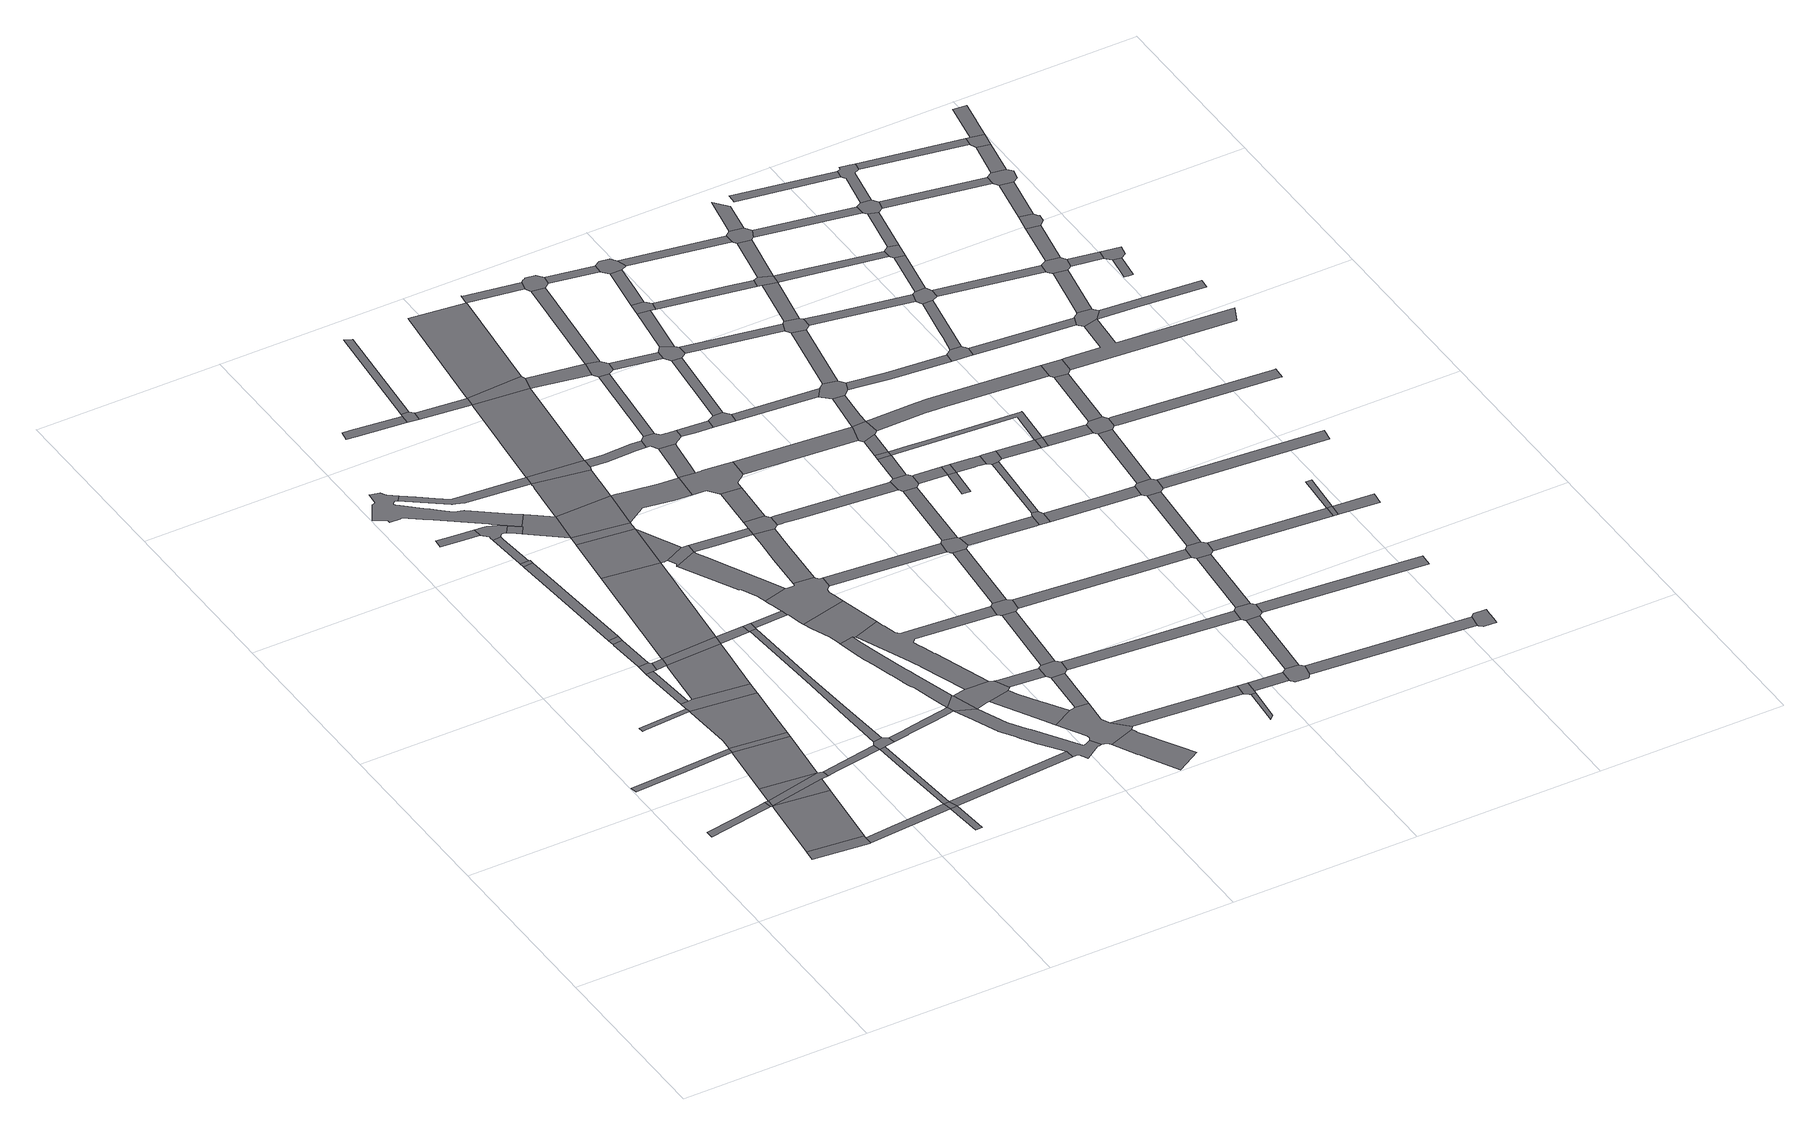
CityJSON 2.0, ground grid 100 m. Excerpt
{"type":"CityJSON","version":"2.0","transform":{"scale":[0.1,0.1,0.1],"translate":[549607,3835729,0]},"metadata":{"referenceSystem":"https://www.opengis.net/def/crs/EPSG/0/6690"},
"CityObjects":{
"road1":{"type":"Road","attributes":{"RoadStructureAttribute.sectionType":"1"},"geometry":[{"type":"MultiSurface","lod":"1","boundaries":[[[0,1,2,3,4,5,6,7,8,9,10]]]}]},
"road2":{"type":"Road","attributes":{"RoadStructureAttribute.sectionType":"1"},"geometry":[{"type":"MultiSurface","lod":"1","boundaries":[[[11,12,13,14,15,16]]]}]},
"road3":{"type":"Road","geometry":[{"type":"MultiSurface","lod":"1","boundaries":[[[17,18,19,20,21,22]]]}]},
"road4":{"type":"Road","attributes":{"RoadStructureAttribute.sectionType":"1"},"geometry":[{"type":"MultiSurface","lod":"1","boundaries":[[[23,24,0,10,25,26,27,28]]]}]},
"road5":{"type":"Road"},
"road6":{"type":"Road","attributes":{"RoadStructureAttribute.sectionType":"1"},"geometry":[{"type":"MultiSurface","lod":"1","boundaries":[[[28,29,17,22,30]]]}]},
"road7":{"type":"Road","geometry":[{"type":"MultiSurface","lod":"1","boundaries":[[[31,32,33,34,35,36]]]}]},
"road8":{"type":"Road","geometry":[{"type":"MultiSurface","lod":"1","boundaries":[[[37,28,30]]]}]},
"road9":{"type":"Road","geometry":[{"type":"MultiSurface","lod":"1","boundaries":[[[38,23,39]]]}]},
"road10":{"type":"Road","attributes":{"RoadStructureAttribute.sectionType":"1"},"geometry":[{"type":"MultiSurface","lod":"1","boundaries":[[[40,39,23,28,37,41,42]]]}]},
"road11":{"type":"Road","attributes":{"RoadStructureAttribute.sectionType":"1"},"geometry":[{"type":"MultiSurface","lod":"1","boundaries":[[[16,43,44,38,39,45]]]}]},
"road12":{"type":"Road","geometry":[{"type":"MultiSurface","lod":"1","boundaries":[[[46,11,16,45,47,48]]]}]},
"road13":{"type":"Road","attributes":{"RoadStructureAttribute.sectionType":"1"},"geometry":[{"type":"MultiSurface","lod":"1","boundaries":[[[49,50,51,52,53]]]}]},
"road14":{"type":"Road","attributes":{"RoadStructureAttribute.sectionType":"1"},"geometry":[{"type":"MultiSurface","lod":"1","boundaries":[[[54,55,21,20,56,57]]]}]},
"road15":{"type":"Road","attributes":{"RoadStructureAttribute.sectionType":"1"},"geometry":[{"type":"MultiSurface","lod":"1","boundaries":[[[36,58,59,60,46,48,61,62]]]}]},
"road16":{"type":"Road","geometry":[{"type":"MultiSurface","lod":"1","boundaries":[[[63,64,65,66,67,51,50,68,69]]]}]},
"road17":{"type":"Road","attributes":{"RoadStructureAttribute.sectionType":"1"},"geometry":[{"type":"MultiSurface","lod":"1","boundaries":[[[70,71,72,73,65,64]]]}]},
"road18":{"type":"Road","geometry":[{"type":"MultiSurface","lod":"1","boundaries":[[[74,75,71,70]]]}]},
"road19":{"type":"Road","attributes":{"RoadStructureAttribute.sectionType":"1"},"geometry":[{"type":"MultiSurface","lod":"1","boundaries":[[[76,77,69,68,78,79]]]}]},
"road20":{"type":"Road","geometry":[{"type":"MultiSurface","lod":"1","boundaries":[[[80,53,52,81,31,36,62,82]]]}]},
"road21":{"type":"Road","attributes":{"RoadStructureAttribute.sectionType":"1"},"geometry":[{"type":"MultiSurface","lod":"1","boundaries":[[[83,84,85,86,87,88,89]]]}]},
"road22":{"type":"Road","attributes":{"RoadStructureAttribute.sectionType":"1"},"geometry":[{"type":"MultiSurface","lod":"1","boundaries":[[[90,91,42,41,92,93,94,95]]]}]},
"road23":{"type":"Road","attributes":{"RoadStructureAttribute.sectionType":"1"},"geometry":[{"type":"MultiSurface","lod":"1","boundaries":[[[96,97,98,99,100,75,74]]]}]},
"road24":{"type":"Road","attributes":{"RoadStructureAttribute.sectionType":"1"},"geometry":[{"type":"MultiSurface","lod":"1","boundaries":[[[101,102,79,103,104,105,80,82]]]}]},
"road25":{"type":"Road","attributes":{"RoadStructureAttribute.sectionType":"1"},"geometry":[{"type":"MultiSurface","lod":"1","boundaries":[[[106,57,107,108]]]}]},
"road26":{"type":"Road","geometry":[{"type":"MultiSurface","lod":"1","boundaries":[[[109,54,57,106]]]}]},
"road27":{"type":"Road","geometry":[{"type":"MultiSurface","lod":"1","boundaries":[[[110,97,96,111,112]]]}]},
"road28":{"type":"Road","attributes":{"RoadStructureAttribute.sectionType":"1"},"geometry":[{"type":"MultiSurface","lod":"1","boundaries":[[[113,114,115,116,117,118,119,120,121,122,123,124,125,126,127,128,129,130,131,132,133,134,135,136,137,138,139,140,141,142,143,144,145,146,147,148,149,150,151,152,153,154,155]]]}]},
"road29":{"type":"Road","attributes":{"RoadStructureAttribute.sectionType":"1"},"geometry":[{"type":"MultiSurface","lod":"1","boundaries":[[[156,157,158,159,110,112]]]}]},
"road30":{"type":"Road","geometry":[{"type":"MultiSurface","lod":"1","boundaries":[[[160,76,79,102]]]}]},
"road31":{"type":"Road","attributes":{"RoadStructureAttribute.sectionType":"1"},"geometry":[{"type":"MultiSurface","lod":"1","boundaries":[[[161,162,163,54,109]]]}]},
"road32":{"type":"Road","geometry":[{"type":"MultiSurface","lod":"1","boundaries":[[[164,165,166,167,168,169,170,171,172,89,88,173,174,158,157,175,176,177,178,179,180,181,182,183,184,185]]]}]},
"road33":{"type":"Road","geometry":[{"type":"MultiSurface","lod":"1","boundaries":[[[186,187,90,95,162,161,188,189,190]]]}]},
"road34":{"type":"Road","attributes":{"RoadStructureAttribute.sectionType":"1"},"geometry":[{"type":"MultiSurface","lod":"1","boundaries":[[[185,184,191,192,193,194]]]}]},
"road35":{"type":"Road","attributes":{"RoadStructureAttribute.sectionType":"1"},"geometry":[{"type":"MultiSurface","lod":"1","boundaries":[[[195,196,76,160,197,198]]]}]},
"road36":{"type":"Road","attributes":{"RoadStructureAttribute.sectionType":"1"},"geometry":[{"type":"MultiSurface","lod":"1","boundaries":[[[199,200,201,202,152,151,203,204,205,206,207,208,209]]]}]},
"road37":{"type":"Road","attributes":{"RoadStructureAttribute.sectionType":"1"},"geometry":[{"type":"MultiSurface","lod":"1","boundaries":[[[210,211,212,213,214,215,216,187,186]]]}]},
"road38":{"type":"Road","geometry":[{"type":"MultiSurface","lod":"1","boundaries":[[[217,131,130,218,194,193,219,220]]]}]},
"road39":{"type":"Road","attributes":{"RoadStructureAttribute.sectionType":"1"},"geometry":[{"type":"MultiSurface","lod":"1","boundaries":[[[221,160,102,222,223]]]}]},
"road40":{"type":"Road","attributes":{"RoadStructureAttribute.sectionType":"1"},"geometry":[{"type":"MultiSurface","lod":"1","boundaries":[[[224,225,226,227,228,229]]]}]},
"road41":{"type":"Road","attributes":{"RoadStructureAttribute.sectionType":"1"},"geometry":[{"type":"MultiSurface","lod":"1","boundaries":[[[230,231,109,106,232]]]}]},
"road42":{"type":"Road","geometry":[{"type":"MultiSurface","lod":"1","boundaries":[[[233,195,198,234]]]}]},
"road43":{"type":"Road","geometry":[{"type":"MultiSurface","lod":"1","boundaries":[[[235,236,221,223,213,212,237]]]}]},
"road44":{"type":"Road","attributes":{"RoadStructureAttribute.sectionType":"1"},"geometry":[{"type":"MultiSurface","lod":"1","boundaries":[[[238,239,240,241,242,243,190,189,244,245,246,247,248,249]]]}]},
"road45":{"type":"Road","geometry":[{"type":"MultiSurface","lod":"1","boundaries":[[[219,250,233,234,251]]]}]},
"road46":{"type":"Road","geometry":[{"type":"MultiSurface","lod":"1","boundaries":[[[252,229,228,253,254,255]]]}]},
"road47":{"type":"Road","attributes":{"RoadStructureAttribute.sectionType":"1"},"geometry":[{"type":"MultiSurface","lod":"1","boundaries":[[[256,235,237,257]]]}]},
"road48":{"type":"Road","geometry":[{"type":"MultiSurface","lod":"1","boundaries":[[[258,220,219,251]]]}]},
"road49":{"type":"Road","geometry":[{"type":"MultiSurface","lod":"1","boundaries":[[[259,260,261,262,263,264,265,266,267]]]}]},
"road50":{"type":"Road","attributes":{"RoadStructureAttribute.sectionType":"1"},"geometry":[{"type":"MultiSurface","lod":"1","boundaries":[[[268,234,198,269,270,271,261,260]]]}]},
"road51":{"type":"Road","attributes":{"RoadStructureAttribute.sectionType":"1"},"geometry":[{"type":"MultiSurface","lod":"1","boundaries":[[[208,272,273,274,275,276,220,258,277,278,279]]]}]},
"road52":{"type":"Road","geometry":[{"type":"MultiSurface","lod":"1","boundaries":[[[280,281,282,283,284,285,286,287,288,289,290,291,292,293,294,295,296,297,298,299,300,301,302,238,303]]]}]},
"road53":{"type":"Road","attributes":{"RoadStructureAttribute.sectionType":"1"},"geometry":[{"type":"MultiSurface","lod":"1","boundaries":[[[304,305,266,265,306,307,308,309,310,311,312]]]}]},
"road54":{"type":"Road","attributes":{"RoadStructureAttribute.sectionType":"1"},"geometry":[{"type":"MultiSurface","lod":"1","boundaries":[[[313,252,255,314]]]}]},
"road55":{"type":"Road","geometry":[{"type":"MultiSurface","lod":"1","boundaries":[[[303,238,249,315,316]]]}]},
"road56":{"type":"Road","attributes":{"RoadStructureAttribute.sectionType":"1"},"geometry":[{"type":"MultiSurface","lod":"1","boundaries":[[[317,254,253,318,319]]]}]},
"road57":{"type":"Road","geometry":[{"type":"MultiSurface","lod":"1","boundaries":[[[209,208,279,320,321]]]}]},
"road58":{"type":"Road","attributes":{"RoadStructureAttribute.sectionType":"1"},"geometry":[{"type":"MultiSurface","lod":"1","boundaries":[[[249,322,323,324,325,326,327,328,329,330,331,332,333,334,335,230,232,336,337,338,339,340,341,342,343,344,345,346,347,348,349,350,351,352,315]]]}]},
"road59":{"type":"Road","geometry":[{"type":"MultiSurface","lod":"1","boundaries":[[[353,354,355,356,357,358,286,285,359,360]]]}]},
"road60":{"type":"Road","geometry":[{"type":"MultiSurface","lod":"1","boundaries":[[[361,362,363,364,312,311,365,366,367,256,257,368,369,355,354,370,371,372,373,374,375,376,377,378]]]}]},
"road61":{"type":"Road","geometry":[{"type":"MultiSurface","lod":"1","boundaries":[[[379,380,316,315,381,382,383,384,385,386,387]]]}]},
"road62":{"type":"Road","attributes":{"RoadStructureAttribute.sectionType":"1"},"geometry":[{"type":"MultiSurface","lod":"1","boundaries":[[[318,388,209,321,389,390]]]}]},
"road63":{"type":"Road","attributes":{"RoadStructureAttribute.sectionType":"1"},"geometry":[{"type":"MultiSurface","lod":"1","boundaries":[[[267,266,391,392,393,394]]]}]},
"road64":{"type":"Road","attributes":{"RoadStructureAttribute.sectionType":"1"},"geometry":[{"type":"MultiSurface","lod":"1","boundaries":[[[395,396,397,398,258,251,399,400,401,402,403,404]]]}]},
"road65":{"type":"Road","attributes":{"RoadStructureAttribute.sectionType":"1"},"geometry":[{"type":"MultiSurface","lod":"1","boundaries":[[[405,406,407,408,409,383,382,410,411,412]]]}]},
"road66":{"type":"Road","attributes":{"RoadStructureAttribute.sectionType":"1"},"geometry":[{"type":"MultiSurface","lod":"1","boundaries":[[[393,413,414,415,361,378,416,417]]]}]},
"road67":{"type":"Road","attributes":{"RoadStructureAttribute.sectionType":"1"},"geometry":[{"type":"MultiSurface","lod":"1","boundaries":[[[418,419,420,421,422,423,360,359,424,425,426,427,428,429,379,387,430,431,432,433,434,435,436,437,438,439,440]]]}]},
"road68":{"type":"Road","geometry":[{"type":"MultiSurface","lod":"1","boundaries":[[[441,319,318,390,442]]]}]},
"road69":{"type":"Road","geometry":[{"type":"MultiSurface","lod":"1","boundaries":[[[443,444,412,411,445,446,346,345,447,448,449,450,451,452,453,454,455]]]}]},
"road70":{"type":"Road","attributes":{"RoadStructureAttribute.sectionType":"1"},"geometry":[{"type":"MultiSurface","lod":"1","boundaries":[[[456,457,458,321,320,459,460,461,462,463]]]}]},
"road71":{"type":"Road","attributes":{"RoadStructureAttribute.sectionType":"1"},"geometry":[{"type":"MultiSurface","lod":"1","boundaries":[[[464,385,384,465,466,467]]]}]},
"road72":{"type":"Road","attributes":{"RoadStructureAttribute.sectionType":"1"},"geometry":[{"type":"MultiSurface","lod":"1","boundaries":[[[468,469,470,471,472,473,474,475,449,448,476,477,478,479,480]]]}]},
"road73":{"type":"Road","geometry":[{"type":"MultiSurface","lod":"1","boundaries":[[[481,482,394,393,417,483,484,485,486,487,488,489]]]}]},
"road74":{"type":"Road","attributes":{"RoadStructureAttribute.sectionType":"1"},"geometry":[{"type":"MultiSurface","lod":"1","boundaries":[[[490,491,443,455,492,493]]]}]},
"road75":{"type":"Road","attributes":{"RoadStructureAttribute.sectionType":"1"},"geometry":[{"type":"MultiSurface","lod":"1","boundaries":[[[494,495,319,441,496,497]]]}]},
"road76":{"type":"Road","attributes":{"RoadStructureAttribute.sectionType":"1"},"geometry":[{"type":"MultiSurface","lod":"1","boundaries":[[[498,481,489,499]]]}]},
"road77":{"type":"Road","attributes":{"RoadStructureAttribute.sectionType":"1"},"geometry":[{"type":"MultiSurface","lod":"1","boundaries":[[[500,501,502,503,504,505,506,507]]]}]},
"road78":{"type":"Road","geometry":[{"type":"MultiSurface","lod":"1","boundaries":[[[503,404,403,508,509,510,498,499,511,512,513,514,515,516,517,518,519,520,521,522,504]]]}]},
"road79":{"type":"Road","geometry":[{"type":"MultiSurface","lod":"1","boundaries":[[[523,524,525,467,466,526,527,490,493,528,529,530,531,532]]]}]},
"road80":{"type":"Road","geometry":[{"type":"MultiSurface","lod":"1","boundaries":[[[533,534,535,463,462,536,537,500,507,538,539,540,541,542,543,544,545]]]}]},
"road81":{"type":"Road","attributes":{"RoadStructureAttribute.sectionType":"1"},"geometry":[{"type":"MultiSurface","lod":"1","boundaries":[[[374,373,546,547,548]]]}]},
"road82":{"type":"Road","attributes":{"RoadStructureAttribute.sectionType":"1"},"geometry":[{"type":"MultiSurface","lod":"1","boundaries":[[[442,390,549,550]]]}]},
"road83":{"type":"Road","attributes":{"RoadStructureAttribute.sectionType":"1"},"geometry":[{"type":"MultiSurface","lod":"1","boundaries":[[[551,523,532,552]]]}]},
"road84":{"type":"Road","attributes":{"RoadStructureAttribute.sectionType":"1"},"geometry":[{"type":"MultiSurface","lod":"1","boundaries":[[[553,533,545,554]]]}]},
"road85":{"type":"Road","attributes":{"RoadStructureAttribute.sectionType":"1"},"geometry":[{"type":"MultiSurface","lod":"1","boundaries":[[[555,556,557,452,451,558,559,560]]]}]},
"road86":{"type":"Road","geometry":[{"type":"MultiSurface","lod":"1","boundaries":[[[561,562,563,440,439,564,565,551,552,566,567,568]]]}]},
"road87":{"type":"Road","attributes":{"RoadStructureAttribute.sectionType":"1"},"geometry":[{"type":"MultiSurface","lod":"1","boundaries":[[[541,540,569,570,571]]]}]},
"road88":{"type":"Road","attributes":{"RoadStructureAttribute.sectionType":"1"},"geometry":[{"type":"MultiSurface","lod":"1","boundaries":[[[572,573,486,485,574,575,576,577,578,579,580]]]}]},
"road89":{"type":"Road","geometry":[{"type":"MultiSurface","lod":"1","boundaries":[[[550,549,553,554,581,582,583,584,585]]]}]},
"road90":{"type":"Road","attributes":{"RoadStructureAttribute.sectionType":"1"},"geometry":[{"type":"MultiSurface","lod":"1","boundaries":[[[586,561,568,587]]]}]},
"road91":{"type":"Road","attributes":{"RoadStructureAttribute.sectionType":"1"},"geometry":[{"type":"MultiSurface","lod":"1","boundaries":[[[588,589,497,590,591]]]}]},
"road92":{"type":"Road","geometry":[{"type":"MultiSurface","lod":"1","boundaries":[[[592,571,570,593,594,595]]]}]},
"road93":{"type":"Road","attributes":{"RoadStructureAttribute.sectionType":"1"},"geometry":[{"type":"MultiSurface","lod":"1","boundaries":[[[596,550,585,597]]]}]},
"road94":{"type":"Road","geometry":[{"type":"MultiSurface","lod":"1","boundaries":[[[598,599,600,548,547,601,602,603,586,587,604,605,606,607]]]}]},
"road95":{"type":"Road","attributes":{"RoadStructureAttribute.sectionType":"1"},"geometry":[{"type":"MultiSurface","lod":"1","boundaries":[[[584,583,608,609]]]}]},
"road96":{"type":"Road","attributes":{"RoadStructureAttribute.sectionType":"1"},"geometry":[{"type":"MultiSurface","lod":"1","boundaries":[[[517,516,610,611]]]}]},
"road97":{"type":"Road","geometry":[{"type":"MultiSurface","lod":"1","boundaries":[[[612,613,614,615,616,617]]]}]},
"road98":{"type":"Road","attributes":{"RoadStructureAttribute.sectionType":"1"},"geometry":[{"type":"MultiSurface","lod":"1","boundaries":[[[618,592,595,619]]]}]},
"road99":{"type":"Road","attributes":{"RoadStructureAttribute.sectionType":"1"},"geometry":[{"type":"MultiSurface","lod":"1","boundaries":[[[620,531,530,621,622,623]]]}]},
"road100":{"type":"Road","attributes":{"RoadStructureAttribute.sectionType":"1"},"geometry":[{"type":"MultiSurface","lod":"1","boundaries":[[[624,598,607,625]]]}]},
"road101":{"type":"Road","geometry":[{"type":"MultiSurface","lod":"1","boundaries":[[[626,627,560,559,628,629,612,617,630,631,632]]]}]},
"road102":{"type":"Road","geometry":[{"type":"MultiSurface","lod":"1","boundaries":[[[633,634,635,591,590,596,597,636,637,638]]]}]},
"road103":{"type":"Road","geometry":[{"type":"MultiSurface","lod":"1","boundaries":[[[639,609,608,640,641,618,619,642,643,644]]]}]},
"road104":{"type":"Road","geometry":[{"type":"MultiSurface","lod":"1","boundaries":[[[645,646,647,580,579,648,649,624,625,650,651,652,653,654]]]}]},
"road105":{"type":"Road","attributes":{"RoadStructureAttribute.sectionType":"1"},"geometry":[{"type":"MultiSurface","lod":"1","boundaries":[[[655,606,605,656,657,658,659]]]}]},
"road106":{"type":"Road","attributes":{"RoadStructureAttribute.sectionType":"1"},"geometry":[{"type":"MultiSurface","lod":"1","boundaries":[[[632,631,660,661]]]}]},
"road107":{"type":"Road","attributes":{"RoadStructureAttribute.sectionType":"1"},"geometry":[{"type":"MultiSurface","lod":"1","boundaries":[[[662,594,593,663,664,665]]]}]},
"road108":{"type":"Road","attributes":{"RoadStructureAttribute.sectionType":"1"},"geometry":[{"type":"MultiSurface","lod":"1","boundaries":[[[666,645,654,667,668]]]}]},
"road109":{"type":"Road","attributes":{"RoadStructureAttribute.sectionType":"1"},"geometry":[{"type":"MultiSurface","lod":"1","boundaries":[[[669,639,644,670]]]}]},
"road110":{"type":"Road","geometry":[{"type":"MultiSurface","lod":"1","boundaries":[[[671,666,668,672]]]}]},
"road111":{"type":"Road","attributes":{"RoadStructureAttribute.sectionType":"1"},"geometry":[{"type":"MultiSurface","lod":"1","boundaries":[[[673,567,566,674,675,676,677,678]]]}]},
"road112":{"type":"Road","attributes":{"RoadStructureAttribute.sectionType":"1"},"geometry":[{"type":"MultiSurface","lod":"1","boundaries":[[[637,636,679,680,681]]]}]},
"road113":{"type":"Road","attributes":{"RoadStructureAttribute.sectionType":"1"},"geometry":[{"type":"MultiSurface","lod":"1","boundaries":[[[682,683,684,685,671,672]]]}]},
"road114":{"type":"Road","attributes":{"RoadStructureAttribute.sectionType":"1"},"geometry":[{"type":"MultiSurface","lod":"1","boundaries":[[[686,651,650,687,688,689]]]}]},
"road115":{"type":"Road","geometry":[{"type":"MultiSurface","lod":"1","boundaries":[[[690,611,610,685,684,691]]]}]},
"road116":{"type":"Road","geometry":[{"type":"MultiSurface","lod":"1","boundaries":[[[692,669,670,693,694,695]]]}]},
"road117":{"type":"Road","geometry":[{"type":"MultiSurface","lod":"1","boundaries":[[[688,696,697,698]]]}]},
"road118":{"type":"Road","geometry":[{"type":"MultiSurface","lod":"1","boundaries":[[[699,700,701,661,660,702,703,704,705,706,707,708,709,710]]]}]},
"road119":{"type":"Road","geometry":[{"type":"MultiSurface","lod":"1","boundaries":[[[689,688,698,711]]]}]},
"road120":{"type":"Road","attributes":{"RoadStructureAttribute.sectionType":"1"},"geometry":[{"type":"MultiSurface","lod":"1","boundaries":[[[712,692,695,713,714]]]}]},
"road121":{"type":"Road","attributes":{"RoadStructureAttribute.sectionType":"1"},"geometry":[{"type":"MultiSurface","lod":"1","boundaries":[[[715,611,690,716,717]]]}]},
"road122":{"type":"Road","geometry":[{"type":"MultiSurface","lod":"1","boundaries":[[[718,719,659,658,720,721,722,723]]]}]},
"road123":{"type":"Road","attributes":{"RoadStructureAttribute.sectionType":"1"},"geometry":[{"type":"MultiSurface","lod":"1","boundaries":[[[724,699,710,725]]]}]},
"road124":{"type":"Road","attributes":{"RoadStructureAttribute.sectionType":"1"},"geometry":[{"type":"MultiSurface","lod":"1","boundaries":[[[726,643,642,727,728]]]}]},
"road125":{"type":"Road","geometry":[{"type":"MultiSurface","lod":"1","boundaries":[[[729,681,680,712,714,730,731,732]]]}]},
"road126":{"type":"Road","geometry":[{"type":"MultiSurface","lod":"1","boundaries":[[[733,665,664,715,717,734,735,736]]]}]},
"road127":{"type":"Road","attributes":{"RoadStructureAttribute.sectionType":"1"},"geometry":[{"type":"MultiSurface","lod":"1","boundaries":[[[737,738,739,711,698,740,741,742,743,744]]]}]},
"road128":{"type":"Road","attributes":{"RoadStructureAttribute.sectionType":"1"},"geometry":[{"type":"MultiSurface","lod":"1","boundaries":[[[745,718,723,746]]]}]},
"road129":{"type":"Road","geometry":[{"type":"MultiSurface","lod":"1","boundaries":[[[747,623,622,748,749,724,725,750,751,752]]]}]},
"road130":{"type":"Road","attributes":{"RoadStructureAttribute.sectionType":"1"},"geometry":[{"type":"MultiSurface","lod":"1","boundaries":[[[753,754,755,756,757,672,668,758,759,760]]]}]},
"road131":{"type":"Road","geometry":[{"type":"MultiSurface","lod":"1","boundaries":[[[761,762,744,743,763,745,746,764,765,766]]]}]},
"road132":{"type":"Road","attributes":{"RoadStructureAttribute.sectionType":"1"},"geometry":[{"type":"MultiSurface","lod":"1","boundaries":[[[767,733,736,768]]]}]},
"road133":{"type":"Road","attributes":{"RoadStructureAttribute.sectionType":"1"},"geometry":[{"type":"MultiSurface","lod":"1","boundaries":[[[769,694,693,770,771]]]}]},
"road134":{"type":"Road","attributes":{"RoadStructureAttribute.sectionType":"1"},"geometry":[{"type":"MultiSurface","lod":"1","boundaries":[[[772,747,752,773]]]}]},
"road135":{"type":"Road","attributes":{"RoadStructureAttribute.sectionType":"1"},"geometry":[{"type":"MultiSurface","lod":"1","boundaries":[[[774,721,720,775,776]]]}]},
"road136":{"type":"Road","geometry":[{"type":"MultiSurface","lod":"1","boundaries":[[[777,728,727,767,768,778,779,780]]]}]},
"road137":{"type":"Road","attributes":{"RoadStructureAttribute.sectionType":"1"},"geometry":[{"type":"MultiSurface","lod":"1","boundaries":[[[766,765,781,759]]]}]},
"road138":{"type":"Road","geometry":[{"type":"MultiSurface","lod":"1","boundaries":[[[782,678,677,772,773,783,784,785,786]]]}]},
"road139":{"type":"Road","attributes":{"RoadStructureAttribute.sectionType":"1"},"geometry":[{"type":"MultiSurface","lod":"1","boundaries":[[[731,730,787,788]]]}]},
"road140":{"type":"Road","attributes":{"RoadStructureAttribute.sectionType":"1"},"geometry":[{"type":"MultiSurface","lod":"1","boundaries":[[[789,735,734,790,791,792,793]]]}]},
"road141":{"type":"Road","attributes":{"RoadStructureAttribute.sectionType":"1"},"geometry":[{"type":"MultiSurface","lod":"1","boundaries":[[[709,708,794,795]]]}]},
"road142":{"type":"Road","attributes":{"RoadStructureAttribute.sectionType":"1"},"geometry":[{"type":"MultiSurface","lod":"1","boundaries":[[[796,777,780,797]]]}]},
"road143":{"type":"Road","attributes":{"RoadStructureAttribute.sectionType":"1"},"geometry":[{"type":"MultiSurface","lod":"1","boundaries":[[[798,799,800,690,691,801,802,803,804,805]]]}]},
"road144":{"type":"Road","attributes":{"RoadStructureAttribute.sectionType":"1"},"geometry":[{"type":"MultiSurface","lod":"1","boundaries":[[[806,782,786,807]]]}]},
"road145":{"type":"Road","geometry":[{"type":"MultiSurface","lod":"1","boundaries":[[[759,781,808,760]]]}]},
"road146":{"type":"Road","geometry":[{"type":"MultiSurface","lod":"1","boundaries":[[[809,771,770,796,797,810]]]}]},
"road147":{"type":"Road","geometry":[{"type":"MultiSurface","lod":"1","boundaries":[[[811,812,776,775,806,807,813,814,815]]]}]},
"road148":{"type":"Road","attributes":{"RoadStructureAttribute.sectionType":"1"},"geometry":[{"type":"MultiSurface","lod":"1","boundaries":[[[816,809,810,817]]]}]},
"road149":{"type":"Road","attributes":{"RoadStructureAttribute.sectionType":"1"},"geometry":[{"type":"MultiSurface","lod":"1","boundaries":[[[818,819,760,808,820,821]]]}]},
"road150":{"type":"Road","attributes":{"RoadStructureAttribute.sectionType":"1"},"geometry":[{"type":"MultiSurface","lod":"1","boundaries":[[[822,751,750,823,824]]]}]},
"road151":{"type":"Road","attributes":{"RoadStructureAttribute.sectionType":"1"},"geometry":[{"type":"MultiSurface","lod":"1","boundaries":[[[825,779,778,826,827,828]]]}]},
"road152":{"type":"Road","attributes":{"RoadStructureAttribute.sectionType":"1"},"geometry":[{"type":"MultiSurface","lod":"1","boundaries":[[[829,811,815,830]]]}]},
"road153":{"type":"Road","geometry":[{"type":"MultiSurface","lod":"1","boundaries":[[[831,788,787,816,817,832,833,834,835]]]}]},
"road154":{"type":"Road","attributes":{"RoadStructureAttribute.sectionType":"1"},"geometry":[{"type":"MultiSurface","lod":"1","boundaries":[[[836,785,784,837,838]]]}]},
"road155":{"type":"Road","geometry":[{"type":"MultiSurface","lod":"1","boundaries":[[[839,793,792,840,841,842,843,844]]]}]},
"road156":{"type":"Road","attributes":{"RoadStructureAttribute.sectionType":"1"},"geometry":[{"type":"MultiSurface","lod":"1","boundaries":[[[845,831,835,846]]]}]},
"road157":{"type":"Road","geometry":[{"type":"MultiSurface","lod":"1","boundaries":[[[847,848,849,821,820,829,830,850,851,852,853,854]]]}]},
"road158":{"type":"Road","attributes":{"RoadStructureAttribute.sectionType":"1"},"geometry":[{"type":"MultiSurface","lod":"1","boundaries":[[[810,797,855,856]]]}]},
"road159":{"type":"Road","attributes":{"RoadStructureAttribute.sectionType":"1"},"geometry":[{"type":"MultiSurface","lod":"1","boundaries":[[[857,858,859,839,844,860]]]}]},
"road160":{"type":"Road","attributes":{"RoadStructureAttribute.sectionType":"1"},"geometry":[{"type":"MultiSurface","lod":"1","boundaries":[[[861,847,854,862]]]}]},
"road161":{"type":"Road","geometry":[{"type":"MultiSurface","lod":"1","boundaries":[[[863,795,794,864,865,866,867,868,869,870]]]}]},
"road162":{"type":"Road","geometry":[{"type":"MultiSurface","lod":"1","boundaries":[[[871,872,828,827,857,860,873,874]]]}]},
"road163":{"type":"Road","geometry":[{"type":"MultiSurface","lod":"1","boundaries":[[[805,804,875,861,862,876,877,878]]]}]},
"road164":{"type":"Road","attributes":{"RoadStructureAttribute.sectionType":"1"},"geometry":[{"type":"MultiSurface","lod":"1","boundaries":[[[834,833,879,880]]]}]},
"road165":{"type":"Road","attributes":{"RoadStructureAttribute.sectionType":"1"},"geometry":[{"type":"MultiSurface","lod":"1","boundaries":[[[881,872,871,882]]]}]},
"road166":{"type":"Road","geometry":[{"type":"MultiSurface","lod":"1","boundaries":[[[838,837,883,884]]]}]},
"road167":{"type":"Road","attributes":{"RoadStructureAttribute.sectionType":"1"},"geometry":[{"type":"MultiSurface","lod":"1","boundaries":[[[841,840,885,886,887]]]}]},
"road168":{"type":"Road","attributes":{"RoadStructureAttribute.sectionType":"1"},"geometry":[{"type":"MultiSurface","lod":"1","boundaries":[[[814,813,888,889]]]}]},
"road169":{"type":"Road","geometry":[{"type":"MultiSurface","lod":"1","boundaries":[[[890,891,892,893,894,838,884]]]}]},
"road170":{"type":"Road","geometry":[{"type":"MultiSurface","lod":"1","boundaries":[[[895,856,855,881,882,896]]]}]},
"road171":{"type":"Road","attributes":{"RoadStructureAttribute.sectionType":"1"},"geometry":[{"type":"MultiSurface","lod":"1","boundaries":[[[897,898,899,900]]]}]},
"road172":{"type":"Road","attributes":{"RoadStructureAttribute.sectionType":"1"},"geometry":[{"type":"MultiSurface","lod":"1","boundaries":[[[884,883,901,902]]]}]},
"road173":{"type":"Road","attributes":{"RoadStructureAttribute.sectionType":"1"},"geometry":[{"type":"MultiSurface","lod":"1","boundaries":[[[903,895,896,904]]]}]},
"road174":{"type":"Road","attributes":{"RoadStructureAttribute.sectionType":"1"},"geometry":[{"type":"MultiSurface","lod":"1","boundaries":[[[905,906,851,850,907,908,909,910]]]}]},
"road175":{"type":"Road","attributes":{"RoadStructureAttribute.sectionType":"1"},"geometry":[{"type":"MultiSurface","lod":"1","boundaries":[[[874,873,911,912]]]}]},
"road176":{"type":"Road","geometry":[{"type":"MultiSurface","lod":"1","boundaries":[[[913,880,879,903,904,914,915,916]]]}]},
"road177":{"type":"Road","geometry":[{"type":"MultiSurface","lod":"1","boundaries":[[[917,918,919,887,886,920,921,922,923,924,925]]]}]},
"road178":{"type":"Road","geometry":[{"type":"MultiSurface","lod":"1","boundaries":[[[926,927,900,899,928,913,916,929,930,931,932]]]}]},
"road179":{"type":"Road","attributes":{"RoadStructureAttribute.sectionType":"1"},"geometry":[{"type":"MultiSurface","lod":"1","boundaries":[[[933,934,917,925,935]]]}]},
"road180":{"type":"Road","attributes":{"RoadStructureAttribute.sectionType":"1"},"geometry":[{"type":"MultiSurface","lod":"1","boundaries":[[[936,921,920,937,938,878,877,939,940]]]}]},
"road181":{"type":"Road","geometry":[{"type":"MultiSurface","lod":"1","boundaries":[[[941,912,911,942,943,933,935,944,945,946,947,948]]]}]},
"road182":{"type":"Road","attributes":{"RoadStructureAttribute.sectionType":"1"},"geometry":[{"type":"MultiSurface","lod":"1","boundaries":[[[915,914,949,950]]]}]},
"road183":{"type":"Road","attributes":{"RoadStructureAttribute.sectionType":"1"},"geometry":[{"type":"MultiSurface","lod":"1","boundaries":[[[951,941,948,952]]]}]},
"road184":{"type":"Road","attributes":{"RoadStructureAttribute.sectionType":"1"},"geometry":[{"type":"MultiSurface","lod":"1","boundaries":[[[922,921,953,954,955,956,957]]]}]},
"road185":{"type":"Road","attributes":{"RoadStructureAttribute.sectionType":"1"},"geometry":[{"type":"MultiSurface","lod":"1","boundaries":[[[947,946,958,959]]]}]},
"road186":{"type":"Road","attributes":{"RoadStructureAttribute.sectionType":"1"},"geometry":[{"type":"MultiSurface","lod":"1","boundaries":[[[931,930,960,961]]]}]},
"road187":{"type":"Road","geometry":[{"type":"MultiSurface","lod":"1","boundaries":[[[962,951,952,963,964,965,966]]]}]},
"road188":{"type":"Road","geometry":[{"type":"MultiSurface","lod":"1","boundaries":[[[967,968,969,970,971]]]}]},
"road189":{"type":"Road","attributes":{"RoadStructureAttribute.sectionType":"1"},"geometry":[{"type":"MultiSurface","lod":"1","boundaries":[[[972,962,966,973]]]}]},
"road190":{"type":"Road","geometry":[{"type":"MultiSurface","lod":"1","boundaries":[[[959,958,967,971,974,975]]]}]},
"road191":{"type":"Road","geometry":[{"type":"MultiSurface","lod":"1","boundaries":[[[976,950,949,972,973,977,978,979]]]}]},
"road192":{"type":"Road","attributes":{"RoadStructureAttribute.sectionType":"1"},"geometry":[{"type":"MultiSurface","lod":"1","boundaries":[[[980,976,979,981]]]}]},
"road193":{"type":"Road","geometry":[{"type":"MultiSurface","lod":"1","boundaries":[[[961,960,980,981,982,983]]]}]},
"road194":{"type":"Road","attributes":{"RoadStructureAttribute.sectionType":"1"},"geometry":[{"type":"MultiSurface","lod":"1","boundaries":[[[984,985,983,982,986,987,988]]]}]}
},
"vertices":[
[491,780,0],[449,772,0],[302,747,0],[142,719,0],[140,719,0],[141,678,0],[143,678,0],[303,706,0],[456,733,0],[491,739,0],[498,740,0],
[556,1224,0],[298,1209,0],[4,1192,0],[12,1157,0],[298,1175,0],[555,1192,0],
[468,353,0],[461,289,0],[758,258,0],[762,258,0],[763,305,0],[765,322,0],
[512,783,0],[511,783,0],[500,740,0],[504,739,0],[506,738,0],[509,738,0],
[506,718,0],[805,707,0],
[540,1591,0],[294,1575,0],[272,1574,0],[275,1546,0],[294,1547,0],[543,1566,0],
[815,802,0],
[523,885,0],[821,854,0],
[848,847,0],[853,808,0],[849,847,0],
[555,1188,0],[555,1186,0],[853,1162,0],
[559,1225,0],[855,1184,0],[856,1195,0],
[577,1640,0],[554,1921,0],[514,1917,0],[537,1637,0],[577,1639,0],
[1212,345,0],[932,322,0],[1218,295,0],[1220,295,0],
[545,1555,0],[564,1295,0],[565,1291,0],[865,1287,0],[890,1530,0],
[567,1988,0],[567,1989,0],[512,1985,0],[512,1973,0],[513,1932,0],[574,1922,0],[579,1977,0],
[549,2201,0],[496,2196,0],[496,2189,0],[512,1989,0],
[547,2236,0],[493,2231,0],
[637,1981,0],[612,1980,0],[606,1925,0],[630,1928,0],
[601,1640,0],[540,1598,0],[897,1605,0],
[277,3299,0],[182,3308,0],[178,3257,0],[278,3249,0],[376,3240,0],[384,3239,0],[381,3290,0],
[1157,901,0],[1022,877,0],[909,818,0],[1023,837,0],[1029,838,0],[1164,860,0],
[490,2930,0],[438,2925,0],[438,2921,0],[460,2649,0],[493,2234,0],
[927,1875,0],[934,1944,0],[628,1907,0],[619,1819,0],[602,1640,0],
[1257,300,0],[1239,94,0],[1277,98,0],
[1242,347,0],
[436,2953,0],[489,2952,0],[482,2952,0],
[93,3774,0],[87,3717,0],[86,3706,0],[68,3700,0],[8,3599,0],[5,3595,0],[70,3556,0],[69,3541,0],[128,3539,0],[136,3543,0],[217,3482,0],[230,3472,0],[466,3294,0],[476,3286,0],[480,3283,0],[561,3222,0],[571,3214,0],[589,3201,0],[641,3276,0],[626,3287,0],[570,3329,0],[417,3443,0],[371,3458,0],[354,3473,0],[337,3488,0],[309,3513,0],[284,3535,0],[275,3543,0],[176,3629,0],[170,3634,0],[159,3644,0],[156,3647,0],[156,3652,0],[157,3657,0],[161,3661,0],[169,3670,0],[173,3671,0],[178,3669,0],[186,3665,0],[209,3697,0],[162,3732,0],[160,3734,0],[147,3762,0],
[463,3159,0],[462,3180,0],[418,3176,0],[435,2959,0],
[941,2000,0],
[1199,865,0],[1169,861,0],[1186,639,0],
[505,3256,0],[494,3263,0],[487,3266,0],[473,3272,0],[447,3282,0],[442,3283,0],[436,3284,0],[407,3287,0],[404,3288,0],[416,3205,0],[416,3198,0],[463,3183,0],[464,3185,0],[467,3190,0],[472,3193,0],[474,3195,0],[478,3197,0],[485,3198,0],[490,3198,0],[496,3196,0],[501,3194,0],[532,3238,0],
[1219,932,0],[1172,926,0],[1199,866,0],[1254,876,0],[1247,916,0],
[514,3186,0],[540,3165,0],[561,3149,0],[591,3196,0],
[707,2663,0],[637,1990,0],[943,2012,0],[1008,2626,0],
[416,3548,0],[409,3549,0],[346,3595,0],[274,3649,0],[274,3600,0],[390,3514,0],[395,3510,0],[408,3506,0],[452,3492,0],[794,3461,0],[799,3516,0],
[1193,1218,0],[1168,1494,0],[1138,1958,0],[1102,1957,0],[1102,1956,0],[1136,1494,0],[1153,1215,0],
[694,3236,0],[591,3199,0],[742,3007,0],[764,3184,0],
[1092,2007,0],[939,1944,0],[1095,1954,0],
[268,4247,0],[227,4251,0],[218,4199,0],[268,4193,0],[530,4165,0],[536,4219,0],
[1915,402,0],[1246,348,0],[1919,352,0],
[737,2947,0],[1038,2914,0],
[1136,2009,0],[1133,2009,0],[1137,1969,0],
[1603,979,0],[1597,978,0],[1558,970,0],[1557,970,0],[1393,941,0],[1331,931,0],[1338,891,0],[1346,893,0],[1490,918,0],[1561,930,0],[1610,939,0],[1616,940,0],
[742,2992,0],[1042,2966,0],
[538,4234,0],[592,4158,0],[598,4212,0],[579,4230,0],
[1311,2017,0],[1318,1979,0],
[1069,3193,0],
[1171,2676,0],[1153,2678,0],[1047,2626,0],[1069,2581,0],[1065,2574,0],[1060,2565,0],[1059,2564,0],[1184,2619,0],[1188,2675,0],
[1071,2845,0],[1025,2625,0],[1027,2622,0],[1033,2623,0],
[793,3449,0],[792,3442,0],[790,3426,0],[773,3266,0],[769,3233,0],[1074,3242,0],[1090,3403,0],[1091,3410,0],
[1601,1282,0],[1594,1307,0],[1585,1337,0],[1536,1507,0],[1507,1630,0],[1496,1675,0],[1419,1657,0],[1440,1567,0],[1457,1494,0],[1460,1481,0],[1471,1442,0],[1502,1333,0],[1503,1330,0],[1526,1251,0],[1523,1251,0],[1527,1240,0],[1531,1225,0],[1538,1208,0],[1539,1206,0],[1547,1187,0],[1571,1104,0],[1595,1009,0],[1597,1003,0],[1668,1048,0],
[1214,2558,0],[1190,2606,0],[1060,2562,0],[1221,2258,0],[1230,2259,0],[1270,2171,0],[1272,2160,0],[1282,2123,0],[1413,2157,0],
[597,4865,0],[637,4848,0],
[1719,898,0],[1674,1043,0],
[612,4210,0],[864,4129,0],[870,4183,0],
[1100,3434,0],[1099,3490,0],
[1640,882,0],[1648,863,0],[1707,720,0],[1715,702,0],[1716,700,0],[1726,684,0],[1765,623,0],[1778,601,0],[1797,571,0],[1802,564,0],[1806,557,0],[1819,537,0],[1829,522,0],[1836,513,0],[1933,353,0],[1947,354,0],[1950,350,0],[1951,348,0],[1963,329,0],[1976,305,0],[2043,349,0],[2064,362,0],[2069,362,0],[2084,364,0],[2051,421,0],[2039,414,0],[2023,404,0],[2007,402,0],[1855,634,0],[1842,653,0],[1785,739,0],
[1627,1827,0],[1599,1937,0],[1346,1874,0],[1365,1826,0],[1403,1728,0],[1417,1666,0],[1509,1669,0],[1654,1720,0],
[1465,2172,0],[1464,2155,0],[1460,2156,0],[1420,2157,0],[1288,2100,0],[1297,2069,0],[1298,2066,0],[1324,1979,0],[1340,1903,0],[1583,2000,0],[1576,2026,0],[1579,2051,0],[1601,2069,0],[1607,2139,0],[1590,2141,0],[1589,2143,0],[1577,2159,0],[1574,2164,0],
[1747,1059,0],[1728,1055,0],[1785,919,0],[1797,922,0],[1917,946,0],[1936,966,0],[1897,1043,0],[1876,1055,0],[1874,1056,0],
[863,4116,0],[1162,4086,0],[1163,4098,0],
[1185,2619,0],[1298,2610,0],[1496,2595,0],[1500,2648,0],
[1310,3157,0],[1186,3175,0],[1158,3180,0],[1091,3190,0],[1069,2984,0],[1144,3032,0],[1148,3035,0],[1308,3010,0],[1403,3003,0],[1414,3149,0],
[2023,768,0],[2009,790,0],[2004,798,0],[1937,904,0],[1920,941,0],[1923,696,0],[1974,606,0],[2088,670,0],
[1495,2582,0],[1490,2508,0],[1480,2377,0],[1593,2435,0],[1604,2582,0],
[1722,1584,0],[1706,1585,0],[1702,1586,0],[1683,1604,0],[1666,1672,0],[1662,1687,0],[1524,1636,0],[1635,1375,0],[1643,1353,0],[1656,1316,0],[1657,1314,0],[1657,1312,0],[1765,1368,0],[1761,1378,0],[1758,1387,0],[1737,1448,0],[1733,1457,0],[1720,1494,0],[1732,1506,0],[1737,1511,0],[1740,1514,0],[2166,1480,0],[2175,1549,0],
[1173,4200,0],[1183,4179,0],
[2122,677,0],[2100,672,0],[2058,456,0],[2062,438,0],[2109,358,0],[2125,340,0],[2265,392,0],[2275,407,0],[2279,412,0],[2204,489,0],[2180,532,0],[2181,537,0],[2192,671,0],
[1356,3488,0],[1197,3481,0],[1102,3490,0],[1187,3427,0],[1296,3431,0],[1347,3433,0],[1402,3430,0],[1406,3484,0],
[1922,1041,0],[1937,967,0],[2124,952,0],[2128,1023,0],
[2395,162,0],[2351,237,0],[2347,244,0],[2344,243,0],[2310,303,0],[2304,315,0],[2274,368,0],[2277,370,0],[2193,214,0],[2195,211,0],[2223,159,0],[2305,9,0],[2438,87,0],
[1504,2699,0],[1502,2669,0],[1619,2593,0],[1628,2599,0],[1630,2600,0],[1633,2668,0],[1632,2668,0],[1625,2676,0],[1613,2691,0],
[2141,930,0],[2127,742,0],[2197,737,0],[2213,926,0],
[942,4855,0],[941,4843,0],[1239,4809,0],[1240,4821,0],
[1522,2941,0],[1631,2934,0],
[1447,3390,0],[1445,3378,0],[1426,3213,0],[1415,3153,0],[1502,3144,0],[1510,3206,0],[1532,3371,0],[1535,3384,0],
[1480,2997,0],[1482,2994,0],[1519,2945,0],[1633,2964,0],[1634,2975,0],[1636,2977,0],[1670,3003,0],[1686,3016,0],[1689,3018,0],[1697,3127,0],[1669,3130,0],[1539,3141,0],[1536,3141,0],[1518,3143,0],[1503,3144,0],
[2150,1037,0],[2145,1034,0],[2134,1027,0],[2128,948,0],[2137,935,0],[2217,929,0],[2229,939,0],[2236,945,0],[2243,1012,0],[2222,1034,0],
[1436,3510,0],[1435,3509,0],[1414,3491,0],[1425,3428,0],[1428,3423,0],[1551,3394,0],[1565,3403,0],[1587,3418,0],[1592,3472,0],[1550,3475,0],[1536,3476,0],[1509,3478,0],[1488,3503,0],
[1603,2069,0],[2211,2018,0],[2219,2088,0],
[1466,4044,0],[1482,4131,0],
[2187,1461,0],[2257,1456,0],
[1486,4012,0],[1539,4007,0],
[2693,445,0],[2281,482,0],[2208,488,0],[2694,378,0],[2857,365,0],[2862,432,0],
[2196,1566,0],[2190,1562,0],[2180,1553,0],[2173,1474,0],[2182,1466,0],[2280,1471,0],[2287,1540,0],[2265,1560,0],
[1659,3411,0],[1752,3403,0],[1756,3458,0],
[2242,2618,0],[1655,2667,0],[1649,2599,0],[1672,2597,0],[1703,2594,0],[1758,2590,0],[2239,2548,0],[2257,2547,0],[2256,2617,0],
[1553,4015,0],[1555,4016,0],[1572,4026,0],[1579,4080,0],[1551,4114,0],
[2230,1997,0],[2301,1991,0],
[1247,4877,0],[1246,4878,0],[1531,4775,0],[1545,4826,0],
[1798,3481,0],[1870,3393,0],[1875,3447,0],[1851,3481,0],
[1547,4743,0],[1618,4735,0],
[2238,2106,0],[2234,2102,0],[2224,2093,0],[2215,2014,0],[2221,2006,0],[2226,2001,0],[2319,2007,0],[2324,2010,0],[2317,2081,0],[2310,2090,0],
[1821,3983,0],[1823,4036,0],
[2288,2970,0],[2318,3077,0],
[2887,342,0],[2868,141,0],[2867,129,0],[2879,140,0],[2892,152,0],[2911,341,0],
[1844,3944,0],[1896,3942,0],
[2688,975,0],[2689,906,0],[3138,868,0],[3145,941,0],
[2272,2526,0],[2342,2520,0],
[2891,430,0],[2884,430,0],[2880,347,0],[2885,343,0],[2912,352,0],[2912,360,0],[2918,428,0],
[1576,4849,0],[1562,4838,0],[1560,4837,0],[1648,4755,0],[1655,4807,0],[1629,4840,0],
[1851,4066,0],[1830,3967,0],[1832,3964,0],[1928,3963,0],[1927,4018,0],[1910,4035,0],
[2280,2632,0],[2275,2629,0],[2264,2622,0],[2261,2542,0],[2267,2532,0],[2364,2539,0],[2368,2607,0],[2362,2614,0],[2355,2622,0],[2350,2628,0],
[2677,2051,0],[2353,2007,0],[2678,1977,0],[2690,1976,0],[2696,2049,0],
[3095,345,0],[3100,413,0],
[1878,3447,0],[2233,3361,0],[2296,3356,0],[2336,3408,0],
[2294,2800,0],[2363,2787,0],[2363,2794,0],
[1889,4342,0],[1954,4333,0],
[2297,2830,0],[2366,2824,0],
[2683,1508,0],[2683,1438,0],[2852,1425,0],[2854,1425,0],[3180,1398,0],[3188,1466,0],
[1891,4710,0],[1904,4708,0],[1908,4761,0],
[2366,2829,0],[2378,2964,0],[2379,2972,0],[2307,2947,0],
[2382,2606,0],[2377,2538,0],[2516,2527,0],[2521,2595,0],
[2395,3080,0],[2400,2989,0],
[1899,4412,0],[1982,4328,0],[1991,4377,0],[1962,4404,0],
[2501,2366,0],[2545,2362,0],[2560,2524,0],
[3123,430,0],[3118,426,0],[3107,418,0],[3100,339,0],[3110,327,0],[3115,322,0],[3185,315,0],[3190,321,0],[3197,331,0],[3201,336,0],[3213,404,0],[3195,426,0],
[2565,2592,0],
[1936,4672,0],[1977,4516,0],[1998,4672,0],
[2347,3307,0],[2396,3134,0],[2411,3303,0],
[2707,2075,0],[2702,2064,0],[2747,1972,0],[2753,2045,0],[2742,2064,0],[2740,2068,0],
[3155,846,0],[3227,845,0],
[1933,4017,0],[2420,3877,0],[2439,3929,0],
[1940,4782,0],[2032,4685,0],[2015,4743,0],[1993,4775,0],
[2367,3433,0],[2445,3332,0],[2464,3385,0],[2438,3417,0],
[2684,2582,0],[2672,2583,0],[2664,2584,0],[2658,2516,0],[2673,2515,0],[2684,2514,0],[2716,2511,0],[2722,2579,0],
[2738,2493,0],[2773,2493,0],
[3165,960,0],[3141,864,0],[3152,850,0],[3251,861,0],[3256,930,0],[3237,950,0],
[3065,2765,0],[3065,2773,0],[3061,2773,0],[2541,2811,0],[2476,2816,0],[3025,2748,0],[3007,2555,0],[3045,2552,0],
[2769,2575,0],[2742,2578,0],[2736,2495,0],[2773,2496,0],[2798,2504,0],[2804,2572,0],
[2439,3846,0],[2512,3833,0],
[2377,4308,0],[2484,4238,0],[2492,4287,0],
[3199,1379,0],[3270,1371,0],
[3118,2015,0],[3223,1934,0],[3230,2006,0],
[2456,3940,0],[2542,3855,0],[2541,3911,0],[2528,3924,0],
[3001,2486,0],
[3209,1485,0],[3282,1380,0],[3293,1388,0],[3301,1457,0],[3279,1480,0],
[2556,4592,0],[2554,4647,0],
[2664,3357,0],[2522,3322,0],[2665,3303,0],[2979,3276,0],[2983,3331,0],
[4073,263,0],[4082,333,0],
[2509,4234,0],[2581,4217,0],
[2758,3083,0],[2740,3084,0],[2667,3083,0],[2668,2993,0],[2730,2992,0],[2752,2991,0],[3315,2945,0],[3322,3037,0],
[3242,1914,0],[3314,1908,0],
[3039,2483,0],
[2520,4295,0],[2590,4270,0],
[3251,2022,0],[3242,2016,0],[3337,1925,0],[3343,1996,0],[3323,2017,0],
[2569,4572,0],[2643,4563,0],
[3261,2534,0],[3046,2552,0],[3271,2463,0],[3275,2532,0],
[3621,900,0],[4119,789,0],[4124,858,0],
[2659,3890,0],[2660,3834,0],[3067,3761,0],[3081,3814,0],
[3287,2443,0],[3360,2439,0],
[2586,4671,0],[2652,4570,0],[2658,4574,0],[2683,4624,0],[2658,4660,0],
[3917,1406,0],[3917,1336,0],[3923,1405,0],
[3017,3355,0],[3091,3267,0],[3096,3322,0],[3086,3335,0],[3084,3338,0],[3074,3351,0],
[2628,4908,0],[2688,4837,0],
[3297,2549,0],[3293,2546,0],[3282,2537,0],[3383,2456,0],[3389,2523,0],[3384,2530,0],[3373,2543,0],[3370,2547,0],
[3135,4122,0],[3134,4167,0],
[3085,3728,0],[3044,3503,0],[3036,3455,0],[3140,3726,0],
[3330,2922,0],[3401,2915,0],
[4106,353,0],[4078,257,0],[4090,247,0],[4095,241,0],[4163,236,0],[4166,271,0],[4168,310,0],[4171,348,0],
[3158,3829,0],[3102,3827,0],[3173,3741,0],[3176,3797,0],
[3330,2923,0],[3402,2916,0],[3423,2936,0],[3431,3028,0],
[3199,4477,0],[3198,4531,0],
[3150,4101,0],[3204,4091,0],
[3945,1334,0],[3951,1403,0],
[3245,3254,0],[3626,3222,0],[3644,3275,0],
[4206,1858,0],[4216,1928,0],
[3960,1517,0],[3971,1627,0],[3956,1628,0],[3941,1629,0],[3932,1516,0],
[3166,4189,0],[3220,4179,0],
[2724,4906,0],[2720,4856,0],[3251,4769,0],[3258,4814,0],
[4162,1315,0],[4171,1385,0],
[3213,4457,0],[3266,4441,0],
[4246,2453,0],[3410,2522,0],[3406,2455,0],[4244,2385,0],[4257,2384,0],[4261,2452,0],
[3709,3648,0],[3716,3703,0],
[3229,4549,0],[3295,4460,0],[3306,4513,0],[3284,4542,0],
[3675,3300,0],[3675,3297,0],[3646,3277,0],[3650,3192,0],[3732,3212,0],[3775,3263,0],[3763,3274,0],[3759,3279,0],[3749,3290,0],
[3281,4837,0],[3278,4822,0],[3265,4745,0],[3323,4762,0],[3352,4777,0],[3360,4823,0],[3334,4828,0],
[3733,3619,0],[3676,3303,0],[3806,3608,0],
[3714,3006,0],[3635,3012,0],[3452,3026,0],[4294,2869,0],[4332,2956,0],
[3751,3721,0],[3721,3633,0],[3730,3622,0],[3809,3610,0],[3818,3616,0],[3832,3626,0],[3843,3681,0],[3824,3711,0],
[3840,4364,0],[3843,4418,0],
[3797,3981,0],[3869,3968,0],
[3734,3212,0],[3738,3211,0],[3935,3194,0],[4302,3162,0],[4307,3219,0],
[3995,3598,0],[4005,3652,0],
[3899,4677,0],[3908,4726,0],
[3814,4077,0],[3900,3997,0],[3905,4037,0],[3902,4037,0],[3886,4065,0],
[4027,3568,0],[4006,3427,0],[4030,3424,0],[4053,3421,0],[4073,3561,0],
[3860,4335,0],[3932,4322,0],
[4102,3579,0],[4111,3633,0],
[3877,4438,0],[3962,4343,0],[3974,4395,0],[3950,4426,0],
[3915,4642,0],[3986,4629,0],
[4000,4709,0],[3929,4722,0],
[3969,4953,0],[3929,4724,0],[4018,4807,0],[4022,4834,0],[4042,4946,0]
]}
